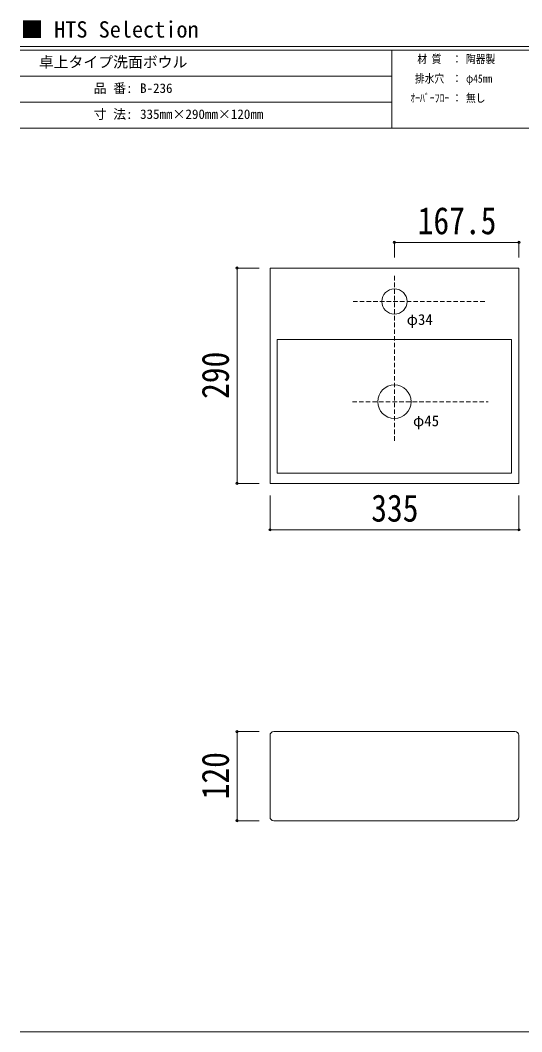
# Model space of a CAD drawing. Units: millimetres, scale not verified. Extents: x -1002 to 1006, y -687 to 676.
# Drawn here: x -1002 to -327, y -687 to 676 of the extents above; entities that cross this region are included whole.
import ezdxf
from ezdxf.enums import TextEntityAlignment as Align

# ---------------------------------------------------------------- set-up
doc = ezdxf.new("R2010")
doc.units = ezdxf.units.MM
doc.header["$LTSCALE"] = 5
doc.header["$PDMODE"] = 32
doc.header["$PDSIZE"] = 3
doc.linetypes.add('DASHED1', pattern=[1.8, 1.2, -0.6])
doc.layers.add('F-0', color=7, linetype='Continuous', lineweight=15)
doc.styles.add('ＭＳ ゴシック', font='')
doc.styles.get('ＭＳ ゴシック').set_extended_font_data('MS Gothic')

msp = doc.modelspace()

# ---------------------------------------------------------------- linework, layer by layer
at = {"layer": 'F-0'}
for p, q in [((1002.034, 640.036), (-1002.086, 640.036)), ((1002.034, 635.036), (-1002.086, 635.036)), ((-502.086, 635.036), (-502.086, 530.036)), ((-502.086, 600.036), (-1002.086, 600.036)), ((-502.086, 565.036), (-1002.086, 565.036)), ((1002.034, 530.036), (-1002.086, 530.036)), ((-660.922, -282.692), (-335.922, -282.692)), ((-665.922, -287.692), (-665.922, -397.692)), ((-330.922, -397.692), (-330.922, -287.692)), ((-660.922, -402.692), (-335.922, -402.692)), ((-1002.086, -687.064), (1002.034, -687.064))]:
    msp.add_line(p, q, dxfattribs=at)
at = {"layer": 'F-0', "color": 4, "lineweight": 9}
for p, q in [((-498.422, 376.275), (-330.922, 376.275)), ((-498.422, 376.275), (-498.422, 356.148)), ((-330.922, 376.275), (-330.922, 356.148)), ((-710.257, 341.705), (-710.257, 51.705)), ((-710.257, 341.705), (-680.657, 341.705)), ((-710.257, 51.705), (-680.657, 51.705)), ((-665.922, -10.887), (-665.922, 35.288)), ((-330.922, -10.887), (-330.922, 35.288)), ((-665.922, -10.887), (-330.922, -10.887)), ((-710.257, -282.692), (-710.257, -402.692)), ((-710.257, -282.692), (-680.657, -282.692)), ((-710.257, -402.692), (-680.657, -402.692))]:
    msp.add_line(p, q, dxfattribs=at)
at = {"layer": 'F-0', "color": 4, "linetype": 'DASHED1', "lineweight": 9}
for p, q in [((-498.422, 331.177), (-498.422, 107.207)), ((-553.97, 296.705), (-375.386, 296.705)), ((-554.957, 161.705), (-372.426, 161.705))]:
    msp.add_line(p, q, dxfattribs=at)
at = {"layer": 'F-0'}
for points in [[(-665.922, 51.705), (-330.922, 51.705), (-330.922, 341.705), (-665.922, 341.705)], [(-656.055, 65.568), (-341.055, 65.568), (-341.055, 245.568), (-656.055, 245.568)]]:
    msp.add_lwpolyline(points, close=True, dxfattribs=at)
for centre, radius in [((-498.422, 296.705), 17), ((-498.422, 161.705), 22.5)]:
    msp.add_circle(centre, radius, dxfattribs=at)
for centre, start, end in [((-660.922, -287.692), 90, 180), ((-335.922, -287.692), 0, 90), ((-660.922, -397.692), 180, 270), ((-335.922, -397.692), 270, 0)]:
    msp.add_arc(centre, 5, start, end, dxfattribs=at)
at = {"layer": 'F-0', "color": 6}
for p in [(-498.422, 376.275), (-330.922, 376.275), (-710.257, 341.705), (-710.257, 51.705), (-665.922, -10.887), (-330.922, -10.887), (-710.257, -282.692), (-710.257, -402.692)]:
    msp.add_point(p, dxfattribs=at)

# ---------------------------------------------------------------- texts
at = {"layer": 'F-0', "style": 'ＭＳ ゴシック'}
for s, height, p in [('■ HTS Selection', 21.99, (-1001.367, 645.583)), ('卓上タイプ洗面ボウル', 14.66, (-977.086, 607.536)), ('品 番:', 12.83, (-903.336, 573.786)), ('B-236', 12.83, (-840.774, 573.786)), ('寸 法:', 12.83, (-903.336, 538.786)), ('335mm×290mm×120mm', 12.83, (-840.774, 538.786)), ('φ34', 14.66, (-481.96, 260.627)), ('φ45', 14.66, (-473.436, 124.232))]:
    msp.add_text(s, height=height, dxfattribs=at).set_placement(p, align=Align.BOTTOM_LEFT)
at = {"layer": 'F-0', "style": 'ＭＳ ゴシック', "width": 0.85}
for s, p in [('材 質', (-467.711, 614.411)), ('：', (-420.836, 614.411)), ('陶器製', (-402.086, 614.411)), ('排水穴', (-470.836, 588.161)), ('：', (-420.836, 588.161)), ('φ45mm', (-402.086, 588.161)), ('ｵｰﾊﾞｰﾌﾛｰ', (-477.086, 561.911)), ('：', (-420.836, 561.911)), ('無し', (-402.086, 561.911))]:
    msp.add_text(s, height=11, dxfattribs=at).set_placement(p, align=Align.BOTTOM_LEFT)
at = {"layer": 'F-0', "color": 3, "style": 'ＭＳ ゴシック', "width": 0.85}
for s, p in [('167.5', (-467.172, 376.275)), ('335', (-529.672, -10.887))]:
    msp.add_text(s, height=36.66, dxfattribs=at).set_placement(p, align=Align.BOTTOM_LEFT)
for s, p in [('290', (-710.257, 165.455)), ('120', (-710.257, -373.942))]:
    msp.add_text(s, height=36.66, rotation=90, dxfattribs=at).set_placement(p, align=Align.BOTTOM_LEFT)

doc.saveas('drawing.dxf')
